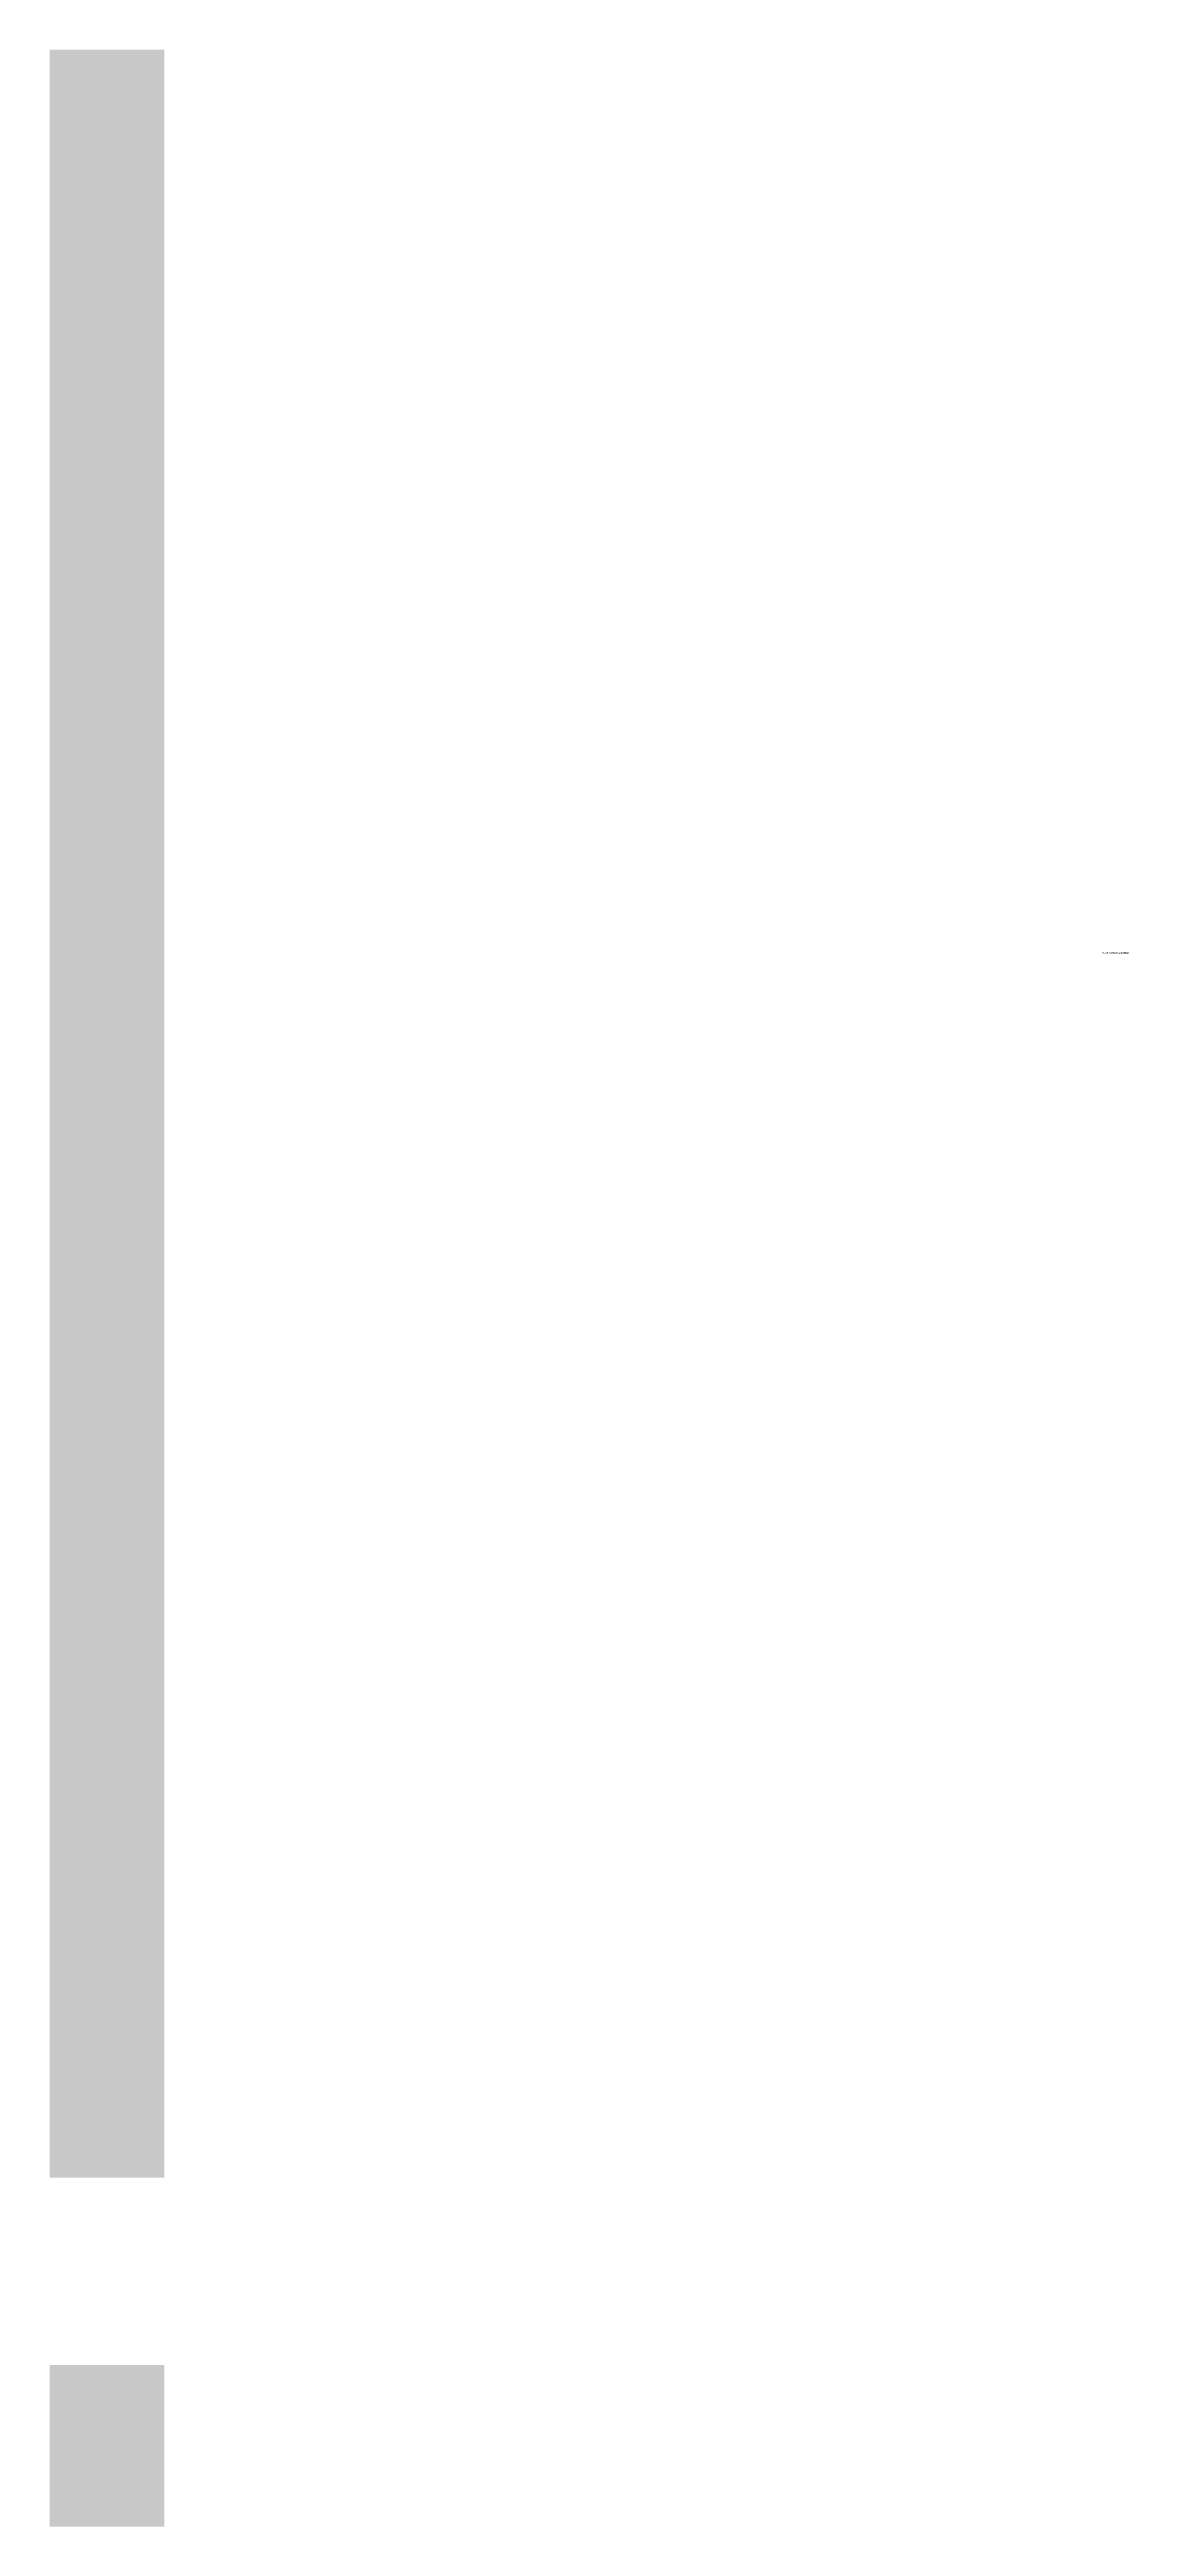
# Model space of a CAD drawing. Header units: inches. Extents: x 6 to 5183, y 4 to 11884.
import ezdxf

# ---------------------------------------------------------------- set-up
doc = ezdxf.new("R2010")
doc.units = ezdxf.units.IN
doc.header["$MEASUREMENT"] = 0
doc.layers.add('АР_Стены_Заливка', color=252, linetype='Continuous', lineweight=9, true_color=0x939598)
doc.styles.get("Standard").update_dxf_attribs({"font": 'arial.ttf'})

msp = doc.modelspace()

# ---------------------------------------------------------------- hatches: boundary and pattern name
at = {"layer": 'АР_Стены_Заливка'}
h = msp.add_hatch(color=256, dxfattribs=at)
h.paths.add_polyline_path([(6, 4), (556, 4), (556, 778), (6, 778), (6, 235)], flags=0)
h.paths.add_polyline_path([(556, 1678), (556, 11884), (6, 11884), (6, 1678)], flags=0)

# ---------------------------------------------------------------- texts
at = {"layer": 'АР_Стены_Заливка', "insert": (5052, 7556), "char_height": 8, "width": 137.41, "attachment_point": 1}
msp.add_mtext('/еьз/Ф%С85295246юВЦП', dxfattribs=at)

doc.saveas('drawing.dxf')
